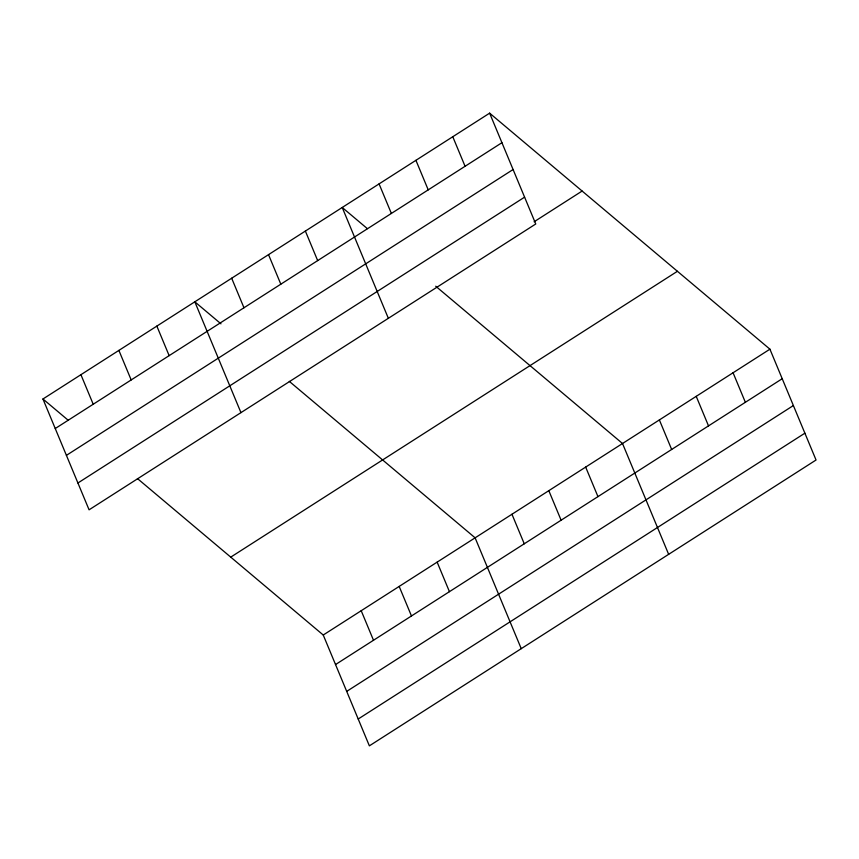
<?xml version="1.0" encoding="UTF-8"?>
<svg xmlns="http://www.w3.org/2000/svg" width="859" height="859" viewBox="0 0 859 859"><rect width="100%" height="100%" fill="white"/><g stroke="black" fill="none" stroke-linecap="round" stroke-linejoin="round"><path stroke-width="1.29" d="M489.63 113.152L535.758 223.984L89.078 509.817L42.95 398.995L489.63 113.152L769.922 349.183L816.05 460.005L369.37 745.848L323.242 635.016L137.429 478.549M55.244 428.534L501.924 142.701M66.411 455.356L513.091 169.524M77.922 482.994L524.591 197.162M534.105 221.772L582.123 191.042M230.749 557.126L677.418 271.294M323.242 635.016L769.922 349.183M335.536 664.555L782.216 378.722M346.703 691.388L793.383 405.545M358.203 719.015L804.883 433.183M367.362 228.644L342.226 207.481L388.354 318.313M435.717 286.208L622.517 443.512L668.646 554.334M220.956 323.822L194.821 301.81L240.95 412.631M289.3 381.364L475.113 537.831L521.241 648.663M42.95 398.995L68.086 420.158M733.071 372.763L745.365 402.302M696.219 396.343L708.514 425.881M659.368 419.922L671.663 449.472M452.779 136.742L465.073 166.281M585.666 467.092L597.961 496.631M415.928 160.322L428.222 189.86M548.815 490.672L561.11 520.21M379.077 183.901L391.371 213.44M511.964 514.251L524.258 543.79M305.374 231.06L317.669 260.599M437.145 562.13L449.44 591.668M268.523 254.64L280.818 284.189M399.177 586.429L411.472 615.967M231.672 278.23L243.967 307.769M361.209 610.717L373.504 640.266M156.853 326.098L169.148 355.647M118.886 350.397L131.18 379.936M80.918 374.696L93.212 404.235"/></g></svg>
